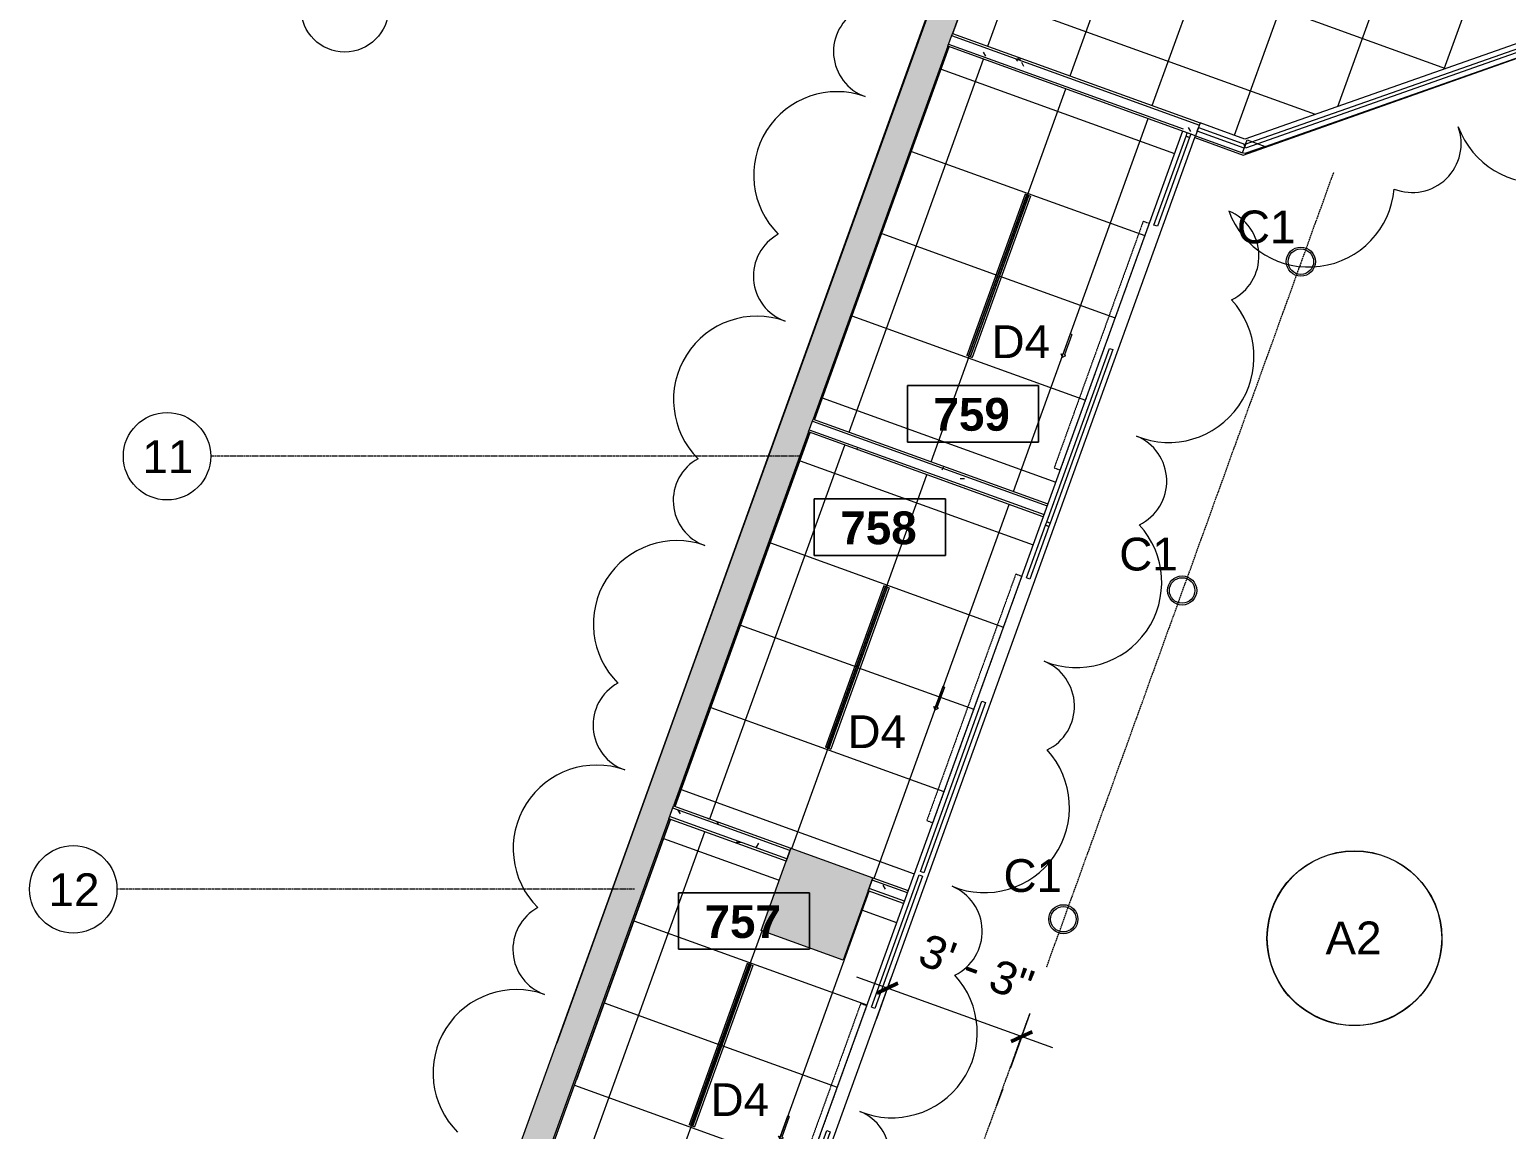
# Model space of a CAD drawing. Header units: inches. Extents: x -2332 to 1043, y -456 to 2193.
# Drawn here: x -2244.6 to -1839.1, y 305.1 to 607.2 of the extents above; entities that cross this region are included whole.
import ezdxf

# ---------------------------------------------------------------- set-up
doc = ezdxf.new("R2010")
doc.units = ezdxf.units.IN
doc.header["$MEASUREMENT"] = 0
for name, pattern in [('Center 1_4_', [0.53125, 0.25, -0.09375, 0.09375, -0.09375]), ('Dash 1_16_', [0.125, 0.0625, -0.0625]), ('Grid Line 1_2_', [0.875, 0.5, -0.125, 0.125, -0.125]), ('IMPORT-PHANTOM4 _2_', [0])]:
    doc.linetypes.add(name, pattern=pattern)
for name, color, linetype, lineweight in [('5033_00_7th-9th Floors_Updated_dwg', 8, 'Continuous', 9), ('A-ANNO-DIMS', 211, 'Continuous', 9), ('A-ANNO-DIMS-96', 211, 'Continuous', 9), ('A-Area', 7, 'IMPORT-PHANTOM4 _2_', 9), ('A-AREA-IDEN', 2, 'Continuous', 9), ('A-CLNG', 13, 'Continuous', 13), ('A-CLNG-PATT', 13, 'Continuous', 13), ('A-COLS', 52, 'Continuous', 13), ('A-DETL-CNTR', 5, 'Center 1_4_', 9), ('A-DETL-GENF', 92, 'Continuous', 9), ('A-DETL-THIN', 151, 'Continuous', 9), ('A-DOOR', 31, 'Continuous', 13), ('A-GLAZ-CURT', 52, 'Continuous', 13), ('A-GLAZ-CWMG', 51, 'Continuous', 13), ('A-Shell', 7, 'Continuous', 9), ('A-WALL', 113, 'Continuous', 13), ('A-WALL-PATT', 111, 'Continuous', 13), ('E-LITE-EQPM', 33, 'Continuous', 9), ('E-LITE-EQPM-IDEN', 33, 'Continuous', 9), ('G-ANNO-REVC', 71, 'Continuous', 9), ('I-WALL', 2, 'Continuous', 13), ('S-GRID', 1, 'Continuous', 9), ('S-GRID-IDEN', 1, 'Continuous', 9)]:
    doc.layers.add(name, color=color, linetype=linetype, lineweight=lineweight)
doc.styles.add('Arial', font='arial.ttf', dxfattribs={"height": 9})
doc.styles.add('Swis721 Lt BT_2', font='swissl.ttf', dxfattribs={"height": 9})
doc.styles.add('Swis721 Lt BT_B', font='', dxfattribs={"height": 9})
doc.styles.get('Swis721 Lt BT_B').set_extended_font_data('Swis721 Lt BT', bold=True)
doc.dimstyles.new('OTJ_-_3_32__Linear__1_2__Tolerance_1', dxfattribs={"dimscale": 12, "dimtxt": 9.497835, "dimasz": 0.375, "dimexe": 0.75, "dimexo": 0.5, "dimgap": 0.5, "dimtad": 1, "dimdec": 1, "dimrnd": 0.5, "dimzin": 3, "dimdsep": 46, "dimlunit": 4, "dimtxsty": 'Swis721 Lt BT_2', "dimblk1": 'OBLIQUE', "dimblk2": 'OBLIQUE', "dimsah": 1, "dimcen": 0.09, "dimdle": 0.75, "dimazin": 0, "dimtfac": 1, "dimtdec": 4, "dimtix": 1, "dimtmove": 0, "dimatfit": 3, "dimfxl": 1, "dimtvp": 1, "dimtfill": 1, "dimfrac": 2, "dimtolj": 1, "dimtzin": 0, "dimarcsym": 2})
pattern_1 = [(0, (0, 0), (30.72, 7.68), [1.267, -21.773, 1.267, -21.773, -122.88]), (0, (0, 0), (30.72, 7.68), [-46.08, 1.267, -44.813, 1.267, -21.773, -53.76]), (0, (0, 0), (30.72, 7.68), [-115.2, 1.267, -14.093, 1.267, -37.133]), (120, (11.52, 3.84), (-22.011075, 22.7643), [1.267, -21.773, 1.267, -21.773, -122.88]), (120, (11.52, 3.84), (-22.011075, 22.7643), [-46.08, 1.267, -44.813, 1.267, -21.773, -53.76]), (120, (11.52, 3.84), (-22.011075, 22.7643), [-115.2, 1.267, -14.093, 1.267, -37.133]), (240, (15.36, 19.2), (-8.708925, -30.4443), [1.267, -21.773, 1.267, -21.773, -122.88]), (240, (15.36, 19.2), (-8.708925, -30.4443), [-46.08, 1.267, -44.813, 1.267, -21.773, -53.76]), (240, (15.36, 19.2), (-8.708925, -30.4443), [-115.2, 1.267, -14.093, 1.267, -37.133])]

# ---------------------------------------------------------------- blocks, each defined once
blk = doc.blocks.new('5033_00_7th-9th Floors_Updated_dwg-8585573-7TH FLOOR REFLECTED CEILING PLAN')
at = {"layer": 'A-Shell'}
h = blk.add_hatch(color=256, dxfattribs=at)
h.paths.add_polyline_path([(-2160.58, -154.84), (-1982.09, -91.59), (-1982.09, -91.52), (-2160.7, -154.8)], flags=0)
h.paths.add_polyline_path([(-2185.08, -146.11), (-2203.04, -139.22), (-2203.2, -139.65), (-2185.72, -145.88)], flags=0)
h.paths.add_polyline_path([(-2105.55, 107.92), (-2077.03, 187), (-2068.64, 210.29), (-2069.06, 210.44), (-2106.02, 108.09)], flags=0)
h.paths.add_polyline_path([(-2067.37, 213.82), (-2030.37, 316.54), (-2030.71, 316.66), (-2067.79, 213.97)], flags=0)
h.paths.add_polyline_path([(-2029.1, 320.06), (-1992.21, 422.47), (-1992.47, 422.56), (-2029.43, 320.18)], flags=0)
h.paths.add_polyline_path([(-1991.06, 426.04), (-1935.69, 579.4), (-1935.82, 579.44), (-1991.2, 426.09)], flags=0)
h.paths.add_polyline_path([(-1934.42, 582.92), (-1892.13, 700.46), (-1934.55, 582.97)], flags=0)
at = {"layer": 'A-Area', "linetype": 'Continuous', "flags": 128}
blk.add_lwpolyline([(-2099.84, 148.77), (-1872.96, 778.61)], close=True, dxfattribs=at)
at = {"layer": 'A-Shell'}
for p, q in [((-2029.1, 320.06), (-1992.21, 422.47)), ((-1992.21, 422.47), (-2029.1, 320.06)), ((-2067.37, 213.82), (-2030.37, 316.54)), ((-2030.37, 316.54), (-2067.37, 213.82)), ((-2094.41, 138.77), (-2068.64, 210.29)), ((-2068.64, 210.29), (-2094.41, 138.77))]:
    blk.add_line(p, q, dxfattribs=at)
blk = doc.blocks.new('Columns 1 - Columns 1-7118049-7TH FLOOR REFLECTED CEILING PLAN')
at = {"layer": 'A-COLS', "lineweight": 9}
h = blk.add_hatch(color=7, dxfattribs=at)
h.paths.add_polyline_path([(862, -405.11), (861.98, -372.97), (801.98, -351.58), (801.98, -383.71), (861.95, -405.09)], flags=0)
h.paths.add_polyline_path([(992.59, -377), (1004.95, -376.98), (1004.95, -365), (986.95, -365), (986.95, -377), (991.45, -377)], flags=0)
h.paths.add_polyline_path([(514, -281.76), (514, -249.63), (453.98, -228.24), (453.98, -260.37), (513.95, -281.74)], flags=0)
h.paths.add_polyline_path([(166, -158.41), (166, -126.28), (105.98, -104.89), (105.98, -137.02), (165.95, -158.39)], flags=0)
h.paths.add_polyline_path([(-182, -35.06), (-182, -2.93), (-242.02, 18.46), (-242.02, -13.67), (-182.05, -35.04)], flags=0)
h.paths.add_polyline_path([(-1982.09, 88.27), (-1922.03, 109.69), (-1922.03, 140.32), (-1982.09, 118.92), (-1982.06, 97), (-1976.88, 98.83), (-1974.21, 91.29), (-1982.09, 88.5), (-1982.09, 88.41)], flags=0)
h.paths.add_polyline_path([(-530, 88.28), (-530, 120.42), (-590.02, 141.81), (-590.02, 109.68), (-530.05, 88.3)], flags=0)
h.paths.add_polyline_path([(829.27, 109), (843.95, 109.02), (843.91, 133), (819.95, 133), (819.95, 109), (828.45, 109)], flags=0)
h.paths.add_polyline_path([(991.45, 115), (1004.95, 115.02), (1004.95, 127), (986.95, 127), (986.95, 115), (990.95, 115)], flags=0)
h.paths.add_polyline_path([(-1634.06, 211.7), (-1574.03, 233.05), (-1574.03, 264.36), (-1634.06, 242.96), (-1634.06, 211.72)], flags=0)
h.paths.add_polyline_path([(-878.47, 211.8), (-878.47, 243.93), (-938.5, 265.32), (-938.5, 233.19), (-878.52, 211.82)], flags=0)
h.paths.add_polyline_path([(483.3, 232), (495.95, 232), (495.95, 256), (472.03, 256), (472.03, 232), (482.96, 232)], flags=0)
h.paths.add_polyline_path([(-1286.05, 334.98), (-1268.05, 341.39), (-1268.05, 345.6), (-1256.05, 349.87), (-1244.05, 345.6), (-1244.05, 341.38), (-1226.05, 335.02), (-1226.06, 367), (-1256.05, 377.69), (-1286.05, 367), (-1286.05, 335.02)], flags=0)
h.paths.add_polyline_path([(-2021.16, 351.64), (-2013.01, 374.21), (-2035.58, 382.36), (-2043.73, 359.79), (-2023.91, 352.63)], flags=0)
h.paths.add_polyline_path([(-208.32, 478), (-200.03, 478), (-200.03, 502), (-219.79, 502), (-224.03, 490.27), (-224.03, 478), (-210.67, 478)], flags=0)
h.paths.add_polyline_path([(-224.03, 501.32), (-223.78, 502), (-224.03, 502)], flags=0)
h.paths.add_polyline_path([(-559.03, 601), (-548.03, 601), (-548.03, 625), (-569.15, 625), (-572.03, 617.05), (-572.03, 601)], flags=0)
h.paths.add_polyline_path([(472.2, 601), (496.2, 601), (496.2, 625), (472.2, 625)], flags=0)
h.paths.add_polyline_path([(831.97, 601.06), (843.95, 601.08), (843.91, 625.06), (819.95, 625.06), (819.95, 601.06), (831.95, 601.06)], flags=0)
h.paths.add_polyline_path([(993.74, 607.06), (1004.95, 607.08), (1004.95, 619.06), (986.95, 619.06), (986.95, 607.06), (991.45, 607.06)], flags=0)
h.paths.add_polyline_path([(-1887.92, 720.64), (-1879.77, 743.21), (-1902.34, 751.36), (-1910.49, 728.79), (-1893.62, 722.69)], flags=0)
h.paths.add_polyline_path([(-903.4, 724), (-896.03, 724), (-896.03, 748), (-920.67, 748), (-920.67, 724), (-910.74, 724)], flags=0)
h.paths.add_polyline_path([(-1610.23, 724), (-1592.03, 724), (-1592.03, 748), (-1616.03, 748), (-1616.03, 724), (-1612.44, 724)], flags=0)
h.paths.add_polyline_path([(-1843.5, 843.64), (-1835.35, 866.21), (-1857.93, 874.36), (-1866.08, 851.79), (-1845.52, 844.36)], flags=0)
h.paths.add_polyline_path([(490.72, 847), (496.2, 847), (496.2, 871), (472.2, 871), (472.2, 847), (477.69, 847)], flags=0)
h.paths.add_polyline_path([(-1612.44, 847), (-1574.05, 847.02), (-1574.06, 871), (-1616.19, 871), (-1616.19, 847)], flags=0)
h.paths.add_polyline_path([(-1243.86, 847.03), (-1243.86, 871), (-1268.03, 871), (-1268.03, 847.03)], flags=0)
h.paths.add_polyline_path([(841.98, 1093), (843.95, 1093.02), (843.91, 1117), (819.95, 1117), (819.95, 1093), (835.45, 1093)], flags=0)
h.paths.add_polyline_path([(495.42, 1093), (495.95, 1093), (495.95, 1117), (471.83, 1117), (471.83, 1093), (495.41, 1093)], flags=0)
h.paths.add_polyline_path([(-1616.3, 1093.21), (-1592.35, 1093.21), (-1592.35, 1117.25), (-1616.3, 1117.25), (-1616.3, 1095.67)], flags=0)
h.paths.add_polyline_path([(-1268.29, 1093.21), (-1244.3, 1093.21), (-1244.3, 1117.25), (-1268.29, 1117.25)], flags=0)
h.paths.add_polyline_path([(991.33, 1099), (1004.95, 1099.02), (1004.95, 1111), (986.95, 1111), (986.95, 1099), (991.2, 1099)], flags=0)
h.paths.add_polyline_path([(-1268.22, 1339.25), (-1244.3, 1339.25), (-1244.3, 1363.25), (-1268.3, 1363.25), (-1268.3, 1339.25)], flags=0)
h.paths.add_polyline_path([(-1616.3, 1339.25), (-1592.3, 1339.25), (-1592.3, 1363.25), (-1616.3, 1363.25), (-1616.3, 1341.67)], flags=0)
h.paths.add_polyline_path([(484, 1462.86), (495.95, 1462.86), (495.95, 1486.86), (471.95, 1486.86), (471.95, 1462.86), (483.85, 1462.86)], flags=0)
h.paths.add_polyline_path([(801.95, 1567), (861.95, 1588.4), (861.95, 1619.14), (850.07, 1619.14), (850, 1619.04), (849.95, 1619.16), (849.95, 1622.86), (801.95, 1605.75), (801.95, 1567.02)], flags=0)
h.paths.add_polyline_path([(-1607.55, 1585.02), (-1592.05, 1585.02), (-1592.05, 1609.02), (-1616.05, 1609.02), (-1616.05, 1585.02)], flags=0)
h.paths.add_polyline_path([(-1256.44, 1585.27), (-1244.3, 1585.27), (-1244.3, 1609.27), (-1268.3, 1609.27), (-1268.3, 1585.27), (-1256.86, 1585.27)], flags=0)
h.paths.add_polyline_path([(-1654.55, 1731.02), (-1654.55, 1776.02), (-1678.05, 1776.02), (-1678.05, 1772.52), (-1658.05, 1772.52), (-1658.05, 1734.52), (-1678.05, 1734.52), (-1678.05, 1731.02), (-1658.05, 1731.02)], flags=0)
h.paths.add_polyline_path([(122.95, 1827.02), (148.95, 1827.02), (148.95, 1853.02), (122.95, 1853.02), (122.95, 1829.42)], flags=0)
h.paths.add_polyline_path([(496.95, 1827.02), (496.95, 1853.02), (470.95, 1853.02), (470.95, 1827.02)], flags=0)
h.paths.add_polyline_path([(-921.05, 1827.02), (-895.05, 1827.02), (-895.05, 1853.02), (-921.05, 1853.02), (-921.05, 1829.42)], flags=0)
h.paths.add_polyline_path([(-572.04, 1827.02), (-547.04, 1827.02), (-547.04, 1853.02), (-573.04, 1853.02), (-573.04, 1827.02)], flags=0)
h.paths.add_polyline_path([(-199.03, 1827.04), (-199.03, 1853.03), (-225.05, 1853.03), (-225.05, 1827.04), (-200.04, 1827.04)], flags=0)
h.paths.add_polyline_path([(-1592.3, 1828.27), (-1592.3, 1852.27), (-1600.05, 1852.27), (-1600.05, 2104.82), (-1574.05, 2104.82), (-1574.05, 2138.82), (-1608.05, 2138.82), (-1608.05, 1852.27), (-1616.3, 1852.27), (-1616.3, 1828.27)], flags=0)
h.paths.add_polyline_path([(-1244.3, 1828.27), (-1244.3, 1852.27), (-1268.3, 1852.27), (-1268.3, 1828.27)], flags=0)
h.paths.add_polyline_path([(-1678.05, 1836.02), (-1620.8, 1836.02), (-1620.8, 1844.02), (-1678.05, 1844.02)], flags=0)
h.paths.add_polyline_path([(831.95, 2100.07), (861.95, 2100.07), (861.95, 2138.82), (801.95, 2138.82), (801.95, 2110.02), (831.95, 2110.02), (831.95, 2104.31)], flags=0)
h.paths.add_polyline_path([(-878.05, 2104.79), (-878.05, 2138.82), (-938.13, 2138.82), (-938.13, 2104.79)], flags=0)
h.paths.add_polyline_path([(-1286.03, 2104.81), (-1225.94, 2104.81), (-1225.94, 2138.82), (-1286.03, 2138.82)], flags=0)
h.paths.add_polyline_path([(454.05, 2104.82), (513.95, 2104.82), (513.95, 2138.82), (454.05, 2138.82)], flags=0)
h.paths.add_polyline_path([(-181.82, 2104.82), (-181.82, 2138.82), (-242.05, 2138.82), (-242.05, 2104.82)], flags=0)
h.paths.add_polyline_path([(-590.05, 2104.82), (-530.05, 2104.82), (-530.05, 2138.82), (-590.05, 2138.82)], flags=0)
h.paths.add_polyline_path([(165.96, 2104.82), (165.96, 2138.82), (105.95, 2138.82), (105.95, 2104.82)], flags=0)
at = {"layer": 'A-COLS', "color": 8, "lineweight": 20}
for p, q in [((-2043.73, 359.79), (-2035.58, 382.36)), ((-2035.58, 382.36), (-2013.01, 374.21)), ((-2013.01, 374.21), (-2021.16, 351.64)), ((-2021.16, 351.64), (-2043.73, 359.79))]:
    blk.add_line(p, q, dxfattribs=at)
blk = doc.blocks.new('Rectangular Mullion - 1_ x 1_ SQUARE-8777610-7TH FLOOR REFLECTED CEILING PLAN')
at = {"layer": 'A-GLAZ-CWMG', "lineweight": 20}
for p, q in [((0, 0.5), (-1, 0.5)), ((-1, 0.5), (-1, -0.5)), ((0, -0.5), (0, 0.5)), ((-1, -0.5), (0, -0.5))]:
    blk.add_line(p, q, dxfattribs=at)
blk = doc.blocks.new('ROUND LIGHT - Type B_ATL3 Pendant - 48_-7968586-7TH FLOOR REFLECTED CEILING PLAN')
at = {"layer": 'E-LITE-EQPM'}
for centre, radius, start, end in [((-0.02, -0.01), 24, 360, 180), ((0, -0.01), 24, 360, 180), ((0, -0.01), 23.95, 0, 180), ((-0.02, -0.01), 24, 180, 360), ((0, -0.01), 24, 180, 360), ((0, -0.01), 23.95, 180, 360)]:
    blk.add_arc(centre, radius, start, end, dxfattribs=at)
blk = doc.blocks.new('Barn Door - Glass Door - D13 - DEMOUNTABLE SLIDER-40_ x 96_-8564952-7TH FLOOR REFLECTED CEILING PLAN')
at = {"layer": 'A-DETL-GENF'}
for p, q in [((17.91, -11.5), (17.91, -12)), ((17.91, -11.5), (23.91, -11.5)), ((17.91, -12), (23.91, -12)), ((24.62, -11.75), (23.91, -11.04)), ((23.91, -11.04), (23.91, -11.5)), ((24.62, -11.75), (23.91, -12.46)), ((23.91, -12.46), (23.91, -12))]:
    blk.add_line(p, q, dxfattribs=at)
at = {"layer": 'A-DOOR', "linetype": 'Dash 1_16_', "lineweight": 9}
for p, q in [((-18, -1.87), (54, -1.87)), ((-18, -3.62), (-18, -1.87)), ((-18, -3.62), (54, -3.62)), ((54, -3.62), (54, -1.87))]:
    blk.add_line(p, q, dxfattribs=at)
blk = doc.blocks.new('TBARLED SMARTLIGHT 9-16_DIFFUSING 2_ and 4_ - Type D_4_ 9_16 - Diffusing Lens-V32-7TH FLOOR REFLECTED CEILING PLAN')
at = {"layer": 'E-LITE-EQPM'}
for p, q in [((-0.8, 23.56), (-0.8, -23.56)), ((-0.3, 23.56), (-0.8, 23.56)), ((-0.3, 23.56), (0.3, 23.56)), ((-0.3, 23.52), (-0.3, 23.56)), ((-0.3, 23.52), (-0.21, 23.52)), ((-0.3, -23.52), (-0.3, 23.52)), ((0.3, 23.52), (-0.3, 23.52)), ((-0.21, -23.52), (-0.21, 23.52)), ((-0.2, 23.5), (0.2, 23.5)), ((-0.2, -23.5), (-0.2, 23.5)), ((0.2, -23.5), (0.2, 23.5)), ((0.21, 23.52), (0.3, 23.52)), ((0.21, -23.52), (0.21, 23.52)), ((0.3, 23.56), (0.3, 23.52)), ((0.3, 23.56), (0.8, 23.56)), ((0.3, -23.52), (0.3, 23.52)), ((0.8, 23.56), (0.8, -23.56)), ((-0.3, -23.56), (-0.8, -23.56)), ((-0.21, -23.52), (-0.3, -23.52)), ((-0.3, -23.52), (0.3, -23.52)), ((-0.3, -23.56), (-0.3, -23.52)), ((0.3, -23.56), (-0.3, -23.56)), ((0.2, -23.5), (-0.2, -23.5)), ((0.3, -23.52), (0.21, -23.52)), ((0.3, -23.52), (0.3, -23.56)), ((0.3, -23.56), (0.8, -23.56))]:
    blk.add_line(p, q, dxfattribs=at)
blk = doc.blocks.new('System Panel - Glazed-9754867-7TH FLOOR REFLECTED CEILING PLAN')
at = {"layer": 'A-GLAZ-CURT'}
for p, q in [((-56.31, -0.5), (-56.31, 0.5)), ((-56.31, 0.5), (-5.64, 0.5)), ((-5.64, 0.5), (-5.64, -0.5)), ((30.36, -0.5), (30.36, 0.5)), ((30.36, 0.5), (56.31, 0.5)), ((56.31, 0.5), (56.31, -0.5)), ((-5.64, -0.5), (-56.31, -0.5)), ((56.31, -0.5), (30.36, -0.5))]:
    blk.add_line(p, q, dxfattribs=at)
blk = doc.blocks.new('System Panel - Glazed-8777618-7TH FLOOR REFLECTED CEILING PLAN')
at = {"layer": 'A-GLAZ-CURT'}
for p, q in [((-53.66, -0.5), (-53.66, 0.5)), ((-53.66, 0.5), (-20.97, 0.5)), ((-20.97, 0.5), (-20.97, -0.5)), ((15.03, -0.5), (15.03, 0.5)), ((15.03, 0.5), (53.66, 0.5)), ((53.66, 0.5), (53.66, -0.5)), ((-20.97, -0.5), (-53.66, -0.5)), ((53.66, -0.5), (15.03, -0.5))]:
    blk.add_line(p, q, dxfattribs=at)
blk = doc.blocks.new('Rectangular Mullion - 1_ x 1_ SQUARE-8777605-7TH FLOOR REFLECTED CEILING PLAN')
at = {"layer": 'A-GLAZ-CWMG', "lineweight": 20}
for p, q in [((0.5, 0.5), (-0.5, 0.5)), ((-0.5, 0.5), (-0.5, -0.5)), ((0.5, -0.5), (0.5, 0.5)), ((-0.5, -0.5), (0.5, -0.5))]:
    blk.add_line(p, q, dxfattribs=at)
blk = doc.blocks.new('System Panel - Glazed-9754840-7TH FLOOR REFLECTED CEILING PLAN')
at = {"layer": 'A-GLAZ-CURT'}
for p, q in [((-50.54, -0.5), (-50.54, 0.5)), ((-50.54, 0.5), (-0.78, 0.5)), ((-0.78, 0.5), (-0.78, -0.5)), ((35.22, -0.5), (35.22, 0.5)), ((35.22, 0.5), (50.54, 0.5)), ((50.54, 0.5), (50.54, -0.5)), ((-0.78, -0.5), (-50.54, -0.5)), ((50.54, -0.5), (35.22, -0.5))]:
    blk.add_line(p, q, dxfattribs=at)
blk = doc.blocks.new('DOWN LIGHT - Type C_L-PENDANT_FOCAL POINT 3_5 CYLINDER-9613399-7TH FLOOR REFLECTED CEILING PLAN')
at = {"layer": 'E-LITE-EQPM'}
for radius in [4, 3.5]:
    blk.add_circle((-0.125, 0), radius, dxfattribs=at)
blk = doc.blocks.new('System Panel - Glazed-9755862-7TH FLOOR REFLECTED CEILING PLAN')
at = {"layer": 'A-GLAZ-CURT'}
for p, q in [((-6.875, -0.5), (-6.875, 0.5)), ((-6.875, 0.5), (6.875, 0.5)), ((6.875, 0.5), (6.875, -0.5)), ((6.875, -0.5), (-6.875, -0.5))]:
    blk.add_line(p, q, dxfattribs=at)
blk = doc.blocks.new('System Panel - Glazed-9755922-7TH FLOOR REFLECTED CEILING PLAN')
at = {"layer": 'A-GLAZ-CURT'}
for p, q in [((-63.46, -0.5), (-63.46, 0.5)), ((-63.46, 0.5), (63.46, 0.5)), ((63.46, 0.5), (63.46, -0.5)), ((63.46, -0.5), (-63.46, -0.5))]:
    blk.add_line(p, q, dxfattribs=at)
blk = doc.blocks.new('Room Tag - Number Only-4120135-7TH FLOOR REFLECTED CEILING PLAN')
at = {"layer": 'A-AREA-IDEN'}
for p, q in [((-0.1881, -0.1636), (-0.1881, -0.0018)), ((-0.1881, -0.0018), (0.1869, -0.0018)), ((0.1869, -0.0018), (-0.1881, -0.0018)), ((-0.1881, -0.0018), (-0.1881, -0.1636)), ((0.1869, -0.0018), (0.1869, -0.1636)), ((0.1869, -0.1636), (0.1869, -0.0018)), ((0.1869, -0.1636), (-0.1881, -0.1636)), ((-0.1881, -0.1636), (0.1869, -0.1636))]:
    blk.add_line(p, q, dxfattribs=at)
blk = doc.blocks.new('DIMBLOCK3-7TH FLOOR REFLECTED CEILING PLAN')
at = {"layer": 'A-ANNO-DIMS-96'}
for p, q in [((-1963.67, 327.55), (-2017.48, 346.98)), ((-2008.06, 346.58), (-2012.07, 335.46)), ((-2009.02, 343.93), (-2008.06, 346.58)), ((-1975.24, 322.03), (-1969.08, 339.07)), ((-1972.14, 330.61), (-1975.24, 322.03))]:
    blk.add_line(p, q, dxfattribs=at)
at = {"layer": 'A-ANNO-DIMS-96', "lineweight": 50}
for p, q in [((-2009.02, 343.93), (-2006.14, 345.28)), ((-2009.02, 343.93), (-2011.9, 342.57)), ((-1972.14, 330.61), (-1975.02, 329.26)), ((-1972.14, 330.61), (-1969.26, 331.96))]:
    blk.add_line(p, q, dxfattribs=at)
at = {"layer": 'A-ANNO-DIMS-96', "color": 0, "insert": (-1998.14, 359.15), "char_height": 9, "width": 34.9159, "attachment_point": 1, "rotation": 340.146, "line_spacing_factor": 1.005062, "style": 'Swis721 Lt BT_2', "bg_fill": 3, "box_fill_scale": 1.25, "bg_fill_color": 256, "bg_fill_true_color": 13158600, "bg_fill_transparency": 0}
blk.add_mtext('3\' - 3"', dxfattribs=at)
blk = doc.blocks.new('_Oblique')
at = {"color": 0, "linetype": 'ByBlock', "lineweight": -2}
blk.add_line((-0.5, -0.5), (0.5, 0.5), dxfattribs=at)
blk = doc.blocks.new('Grid - Grid Head - Circle-50561-7TH FLOOR REFLECTED CEILING PLAN')
at = {"layer": 'S-GRID-IDEN'}
blk.add_circle((0, 0), 0.125, dxfattribs=at)
blk = doc.blocks.new('Family - ___-9771844-7TH FLOOR REFLECTED CEILING PLAN')
at = {"layer": 'G-ANNO-REVC'}
for centre, radius, start, end in [((-2010.75, 601.1), 13.09, 118.5396, 250.3499), ((-2022.85, 567.2), 22.91, 70.3499, 225.1411), ((-1830.29, 588.57), 23.48, 200.1648, 354.9561), ((-1864.93, 575.85), 13.42, 248.3545, 20.1648), ((-1893.28, 565.44), 23.48, 200.1648, 354.9561), ((-1920.39, 544.98), 13.36, 295.9115, 67.7218), ((-2032.76, 539.46), 13.09, 118.5396, 250.3499), ((-1931.78, 517.17), 23.38, 247.7218, 42.513), ((-2044.86, 505.56), 22.91, 70.3499, 225.1411), ((-1945.71, 483.17), 13.36, 295.9115, 67.7218), ((-2054.77, 477.82), 13.09, 118.5396, 250.3499), ((-1957.11, 455.35), 23.38, 247.7218, 42.513), ((-2066.87, 443.92), 22.91, 70.3499, 225.1411), ((-1971.04, 421.35), 13.36, 295.9115, 67.7218), ((-2076.78, 416.18), 13.09, 118.5396, 250.3499), ((-1982.43, 393.54), 23.38, 247.7218, 42.513), ((-2088.88, 382.28), 22.91, 70.3499, 225.1411), ((-1996.36, 359.54), 13.36, 295.9115, 67.7218), ((-2098.79, 354.54), 13.09, 118.5396, 250.3499), ((-2007.76, 331.72), 23.38, 247.7218, 42.513), ((-2110.89, 320.63), 22.91, 70.3499, 225.1411), ((-2021.68, 297.72), 13.36, 295.9115, 67.7218)]:
    blk.add_arc(centre, radius, start, end, dxfattribs=at)

msp = doc.modelspace()

# ---------------------------------------------------------------- hatches: boundary and pattern name
at = {"layer": 'A-CLNG-PATT'}
h = msp.add_hatch(dxfattribs=at)
h.set_pattern_fill('FP_20', color=256, style=0, pattern_type=2)
h.set_pattern_definition([(250.146, (-1921.906, 696.893), (-22.5735, 8.151), []), (160.146, (-1921.906, 696.893), (8.151, 22.5735), [])])
h.paths.add_polyline_path([(-1910.87991, 577.10409), (-1792.01458, 618.90161), (-1763.69905, 697.28219), (-1881.04387, 739.67383), (-1887.91833, 720.63564), (-1910.49179, 728.78665), (-1903.62938, 747.833), (-1935.68421, 759.41303), (-1991.05959, 606.05601), (-1911.05412, 577.16699)], flags=0)
h.paths.add_polyline_path([(-1901.72417, 612.74101), (-1946.0481, 628.74585), (-1945.83287, 629.296), (-1901.52361, 613.29646), (-1901.69971, 612.80878)], flags=0)
h.paths.add_polyline_path([(-1900.78608, 613.18136), (-1901.34153, 613.38193), (-1885.3367, 657.70586), (-1884.78125, 657.50529), (-1900.77016, 613.22545)], flags=0)
h.paths.add_polyline_path([(-1839.33715, 642.02627), (-1839.8926, 642.22684), (-1823.8622, 686.54154), (-1823.33231, 686.3502), (-1839.32123, 642.07036)], flags=0)
h.paths.add_polyline_path([(-1929.63099, 674.6303), (-1930.18644, 674.83086), (-1914.1816, 719.15479), (-1913.62616, 718.95423), (-1929.61507, 674.67439)], flags=0)
h.paths.add_polyline_path([(-1823.97323, 686.73284), (-1868.29716, 702.73768), (-1868.08192, 703.28783), (-1823.77267, 687.28829), (-1823.94876, 686.80061)], flags=0)
h = msp.add_hatch(dxfattribs=at)
h.set_pattern_fill('FP_28', color=256, style=0, pattern_type=2)
h.set_pattern_definition([(250.146, (-1986.735, 516.992), (-22.5735, 8.151), []), (160.146, (-1986.735, 516.992), (8.151, 22.5735), [])])
h.paths.add_polyline_path([(-1964.97893, 476.92956), (-1928.01289, 579.30362), (-1992.10082, 602.445), (-2029.06686, 500.07095), (-1965.19119, 477.00621)], flags=0)
h.paths.add_polyline_path([(-1986.20675, 517.26594), (-1986.7622, 517.46651), (-1970.75736, 561.79044), (-1970.20191, 561.58987), (-1986.19083, 517.31003)], flags=0)
h = msp.add_hatch(dxfattribs=at)
h.set_pattern_fill('FP_29', color=256, style=0, pattern_type=2)
h.set_pattern_definition([(250.146, (-2025.456, 409.44), (-22.5735, 8.151), []), (160.146, (-2025.456, 409.44), (8.151, 22.5735), [])])
h.paths.add_polyline_path([(-2003.33179, 370.71485), (-1966.25252, 473.40246), (-2030.23498, 496.50575), (-2067.31424, 393.81815), (-2003.54405, 370.7915)], flags=0)
h.paths.add_polyline_path([(-2025.02942, 409.75014), (-2025.58487, 409.95071), (-2009.58003, 454.27464), (-2009.02458, 454.07407), (-2025.0135, 409.79423)], flags=0)
h = msp.add_hatch(dxfattribs=at)
h.set_pattern_fill('FP_32', color=256, style=0, pattern_type=2)
h.set_pattern_definition([(250.146, (-2062.96, 305.728), (-22.5735, 8.151), []), (160.146, (-2062.96, 305.728), (8.151, 22.5735), [])])
h.paths.add_polyline_path([(-2041.56459, 264.83262), (-2004.60538, 367.18775), (-2014.28239, 370.682), (-2021.1598, 351.63564), (-2043.73326, 359.78665), (-2036.85585, 378.833), (-2068.58783, 390.29104), (-2105.52315, 287.92729), (-2041.77686, 264.90926)], flags=0)
h.paths.add_polyline_path([(-2062.48448, 306.0218), (-2063.03993, 306.22236), (-2047.03509, 350.54629), (-2046.47964, 350.34573), (-2062.46856, 306.06588)], flags=0)
at = {"layer": 'A-WALL-PATT', "lineweight": 9}
msp.add_hatch(color=7, dxfattribs=at).paths.add_polyline_path([(-2193.54384, 45.72633), (-1865.8487, 953.24788), (-1873.37319, 955.96488), (-2201.01398, 48.59384), (-2200.33169, 48.33194)], flags=0)
h = msp.add_hatch(dxfattribs=at)
h.set_pattern_fill('FP_1', color=256, style=0, pattern_type=2)
h.set_pattern_definition(pattern_1)
h.paths.add_polyline_path([(-1924.2455, 578.60776), (-1923.39644, 580.95916), (-1991.4098, 605.51797), (-1992.25886, 603.16656), (-1924.27352, 578.61787)], flags=0)
h = msp.add_hatch(dxfattribs=at)
h.set_pattern_fill('FP_1', color=256, style=0, pattern_type=2)
h.set_pattern_definition(pattern_1)
h.paths.add_polyline_path([(-1923.39644, 580.95916), (-1923.18417, 581.54701), (-1991.19754, 606.10582), (-1991.4098, 605.51797), (-1924.48578, 581.35251)], flags=0)
h = msp.add_hatch(dxfattribs=at)
h.set_pattern_fill('FP_1', color=256, style=0, pattern_type=2)
h.set_pattern_definition(pattern_1)
h.paths.add_polyline_path([(-2039.09882, 260.61977), (-2038.03749, 263.55902), (-2041.56459, 264.83262), (-2042.62592, 261.89336), (-2039.31108, 260.69642)], flags=0)
h.paths.add_polyline_path([(-1924.45777, 578.0199), (-1924.27352, 578.61787), (-1927.80062, 579.89147), (-1928.01289, 579.30362), (-1924.48578, 578.03002)], flags=0)
h = msp.add_hatch(dxfattribs=at)
h.set_pattern_fill('FP_1', color=256, style=0, pattern_type=2)
h.set_pattern_definition(pattern_1)
h.paths.add_polyline_path([(-1966.04026, 473.99031), (-1965.19119, 476.34171), (-2029.64944, 499.61681), (-2030.4985, 497.26541), (-1966.25252, 474.06696)], flags=0)
h = msp.add_hatch(dxfattribs=at)
h.set_pattern_fill('FP_1', color=256, style=0, pattern_type=2)
h.set_pattern_definition(pattern_1)
h.paths.add_polyline_path([(-1965.19119, 476.34171), (-1964.97893, 476.92956), (-2029.43717, 500.20466), (-2029.64944, 499.61681), (-1966.04026, 476.6483)], flags=0)
h = msp.add_hatch(dxfattribs=at)
h.set_pattern_fill('FP_1', color=256, style=0, pattern_type=2)
h.set_pattern_definition(pattern_1)
h.paths.add_polyline_path([(-1966.25252, 473.40246), (-1966.04026, 473.99031), (-2030.4985, 497.26541), (-2030.71077, 496.67756), (-1967.88052, 473.99031)], flags=0)
h = msp.add_hatch(dxfattribs=at)
h.set_pattern_fill('FP_1', color=256, style=0, pattern_type=2)
h.set_pattern_definition(pattern_1)
h.paths.add_polyline_path([(-2036.64359, 379.42086), (-2035.79452, 381.77226), (-2068.0023, 393.4021), (-2068.85136, 391.0507), (-2043.73326, 381.98085)], flags=0)
h = msp.add_hatch(dxfattribs=at)
h.set_pattern_fill('FP_1', color=256, style=0, pattern_type=2)
h.set_pattern_definition(pattern_1)
h.paths.add_polyline_path([(-2035.79452, 381.77226), (-2035.58226, 382.36011), (-2067.79003, 393.98995), (-2068.0023, 393.4021), (-2036.64359, 382.07884)], flags=0)
h = msp.add_hatch(dxfattribs=at)
h.set_pattern_fill('FP_1', color=256, style=0, pattern_type=2)
h.set_pattern_definition(pattern_1)
h.paths.add_polyline_path([(-2036.85585, 378.833), (-2036.64359, 379.42086), (-2068.85136, 391.0507), (-2069.06362, 390.46285), (-2038.48385, 379.42086)], flags=0)
h = msp.add_hatch(dxfattribs=at)
h.set_pattern_fill('FP_1', color=256, style=0, pattern_type=2)
h.set_pattern_definition(pattern_1)
h.paths.add_polyline_path([(-2004.39312, 367.7756), (-2003.54405, 370.127), (-2013.22106, 373.62125), (-2014.07013, 371.26985), (-2004.60538, 367.85224)], flags=0)

# ---------------------------------------------------------------- linework, layer by layer
at = {"layer": 'A-CLNG'}
for p, q in [((-1991.05959, 606.05601), (-1935.68421, 759.41303)), ((-1792.01458, 618.90161), (-1910.87991, 577.10409)), ((-1911.34242, 572.67674), (-1792.56801, 614.73192)), ((-2029.06686, 500.07095), (-1992.10082, 602.445)), ((-1910.87991, 577.10409), (-1923.18417, 581.54701)), ((-2038.03749, 263.55902), (-1924.6798, 577.49271)), ((-1928.01289, 579.30362), (-1964.97893, 476.92956)), ((-1924.6798, 577.49271), (-1911.34242, 572.67674)), ((-2067.31424, 393.81815), (-2030.23498, 496.50575)), ((-1966.25252, 473.40246), (-2003.33179, 370.71485)), ((-2105.54704, 287.93591), (-2068.58783, 390.29104)), ((-2004.60538, 367.18775), (-2041.56459, 264.83262))]:
    msp.add_line(p, q, dxfattribs=at)
at = {"layer": 'A-DETL-CNTR'}
msp.add_line((-2004.69669, 240.74056), (-1886.45818, 568.03806), dxfattribs=at)
at = {"layer": 'A-DETL-THIN'}
msp.add_line((-1978.9718, 311.68561), (-1977.27367, 316.38841), dxfattribs=at)
at = {"layer": 'A-WALL', "color": 8, "lineweight": 20}
for p, q in [((-2203.73153, 41.06785), (-1873.37319, 955.96488)), ((-1935.82215, 759.46285), (-1991.19754, 606.10582)), ((-1992.47113, 602.57871), (-2029.43717, 500.20466)), ((-2030.71077, 496.67756), (-2067.79003, 393.98995)), ((-2069.06362, 390.46285), (-2106.02283, 288.10772))]:
    msp.add_line(p, q, dxfattribs=at)
at = {"layer": 'A-WALL'}
for p, q in [((-1992.47113, 602.57871), (-1991.19754, 606.10582)), ((-1991.4098, 605.51797), (-1923.39644, 580.95916)), ((-1992.25886, 603.16656), (-1927.80062, 579.89147)), ((-2030.71077, 496.67756), (-2029.43717, 500.20466)), ((-2029.64944, 499.61681), (-1965.19119, 476.34171)), ((-2030.4985, 497.26541), (-1966.04026, 473.99031)), ((-2069.06362, 390.46285), (-2067.79003, 393.98995)), ((-2035.79452, 381.77226), (-2068.0023, 393.4021)), ((-2036.64359, 379.42086), (-2068.85136, 391.0507)), ((-2003.54405, 370.127), (-2013.22106, 373.62125)), ((-2004.39312, 367.7756), (-2014.07013, 371.26985))]:
    msp.add_line(p, q, dxfattribs=at)
at = {"layer": 'I-WALL', "lineweight": 9}
for p, q in [((-1905.30261, 575.09019), (-1790.53046, 615.4484)), ((-1924.6798, 577.49271), (-1924.48578, 578.03002)), ((-1924.45777, 578.0199), (-1911.52506, 573.35006))]:
    msp.add_line(p, q, dxfattribs=at)
at = {"layer": 'I-WALL'}
for p, q in [((-1991.19754, 606.10582), (-1923.18417, 581.54701)), ((-1924.45777, 578.0199), (-1992.47113, 602.57871)), ((-1923.18417, 581.54701), (-1924.45777, 578.0199)), ((-1911.52506, 573.35006), (-1910.25146, 576.87716)), ((-1910.25146, 576.87716), (-1905.30261, 575.09019)), ((-1910.89661, 573.12313), (-1911.52506, 573.35006)), ((-1905.30261, 575.09019), (-1910.89661, 573.12313)), ((-2029.43717, 500.20466), (-1964.97893, 476.92956)), ((-1966.25252, 473.40246), (-2030.71077, 496.67756)), ((-1964.97893, 476.92956), (-1966.25252, 473.40246)), ((-2067.79003, 393.98995), (-2035.58226, 382.36011)), ((-2036.85585, 378.833), (-2069.06362, 390.46285)), ((-2035.58226, 382.36011), (-2036.85585, 378.833)), ((-2014.28239, 370.682), (-2013.0088, 374.2091)), ((-2013.0088, 374.2091), (-2003.33179, 370.71485)), ((-2004.60538, 367.18775), (-2014.28239, 370.682)), ((-2003.33179, 370.71485), (-2004.60538, 367.18775))]:
    msp.add_line(p, q, dxfattribs=at)
at = {"layer": 'S-GRID', "linetype": 'Grid Line 1_2_'}
for p, q in [((-2033.11594, 489.99788), (-2194.82826, 489.99788)), ((-2078.45927, 371.07338), (-2220.58768, 371.07338))]:
    msp.add_line(p, q, dxfattribs=at)

# ---------------------------------------------------------------- block references
at = {"layer": '5033_00_7th-9th Floors_Updated_dwg', "color": 7}
msp.add_blockref('5033_00_7th-9th Floors_Updated_dwg-8585573-7TH FLOOR REFLECTED CEILING PLAN', (0, 180.01878), dxfattribs=at)
at = {"layer": 'A-AREA-IDEN', "xscale": 95.99999999999994, "yscale": 95.99999999999994, "zscale": 95.99999999999994}
for p in [(-1985.50141, 509.60676), (-2011.07874, 478.43236), (-2048.35773, 370.31347)]:
    msp.add_blockref('Room Tag - Number Only-4120135-7TH FLOOR REFLECTED CEILING PLAN', p, dxfattribs=at)
at = {"layer": 'A-COLS', "lineweight": 9}
msp.add_blockref('Columns 1 - Columns 1-7118049-7TH FLOOR REFLECTED CEILING PLAN', (0, 0), dxfattribs=at)
at = {"layer": 'A-DOOR', "rotation": 250.1459571155231}
for p in [(-1941.5141, 536.39245), (-1976.4955, 439.51468), (-2019.08016, 321.58038)]:
    msp.add_blockref('Barn Door - Glass Door - D13 - DEMOUNTABLE SLIDER-40_ x 96_-8564952-7TH FLOOR REFLECTED CEILING PLAN', p, dxfattribs=at)
at = {"layer": 'A-GLAZ-CURT', "lineweight": 9}
for name, p, rotation in [('System Panel - Glazed-9755922-7TH FLOOR REFLECTED CEILING PLAN', (-1851.02036, 596.16542), 19.37359312417762), ('System Panel - Glazed-9755862-7TH FLOOR REFLECTED CEILING PLAN', (-1917.35462, 577.44853), 340.1459571155228), ('System Panel - Glazed-9754867-7TH FLOOR REFLECTED CEILING PLAN', (-1945.71294, 524.76415), 70.14595711552285), ('System Panel - Glazed-9754840-7TH FLOOR REFLECTED CEILING PLAN', (-1982.3422, 423.32279), 70.14595711552285), ('System Panel - Glazed-8777618-7TH FLOOR REFLECTED CEILING PLAN', (-2018.0712, 324.37462), 70.14595711552285)]:
    msp.add_blockref(name, p, dxfattribs=dict(at, rotation=rotation))
at = {"layer": 'A-GLAZ-CWMG', "lineweight": 9, "extrusion": (0, 0, -1), "rotation": 109.8540428844772}
for name, p in [('Rectangular Mullion - 1_ x 1_ SQUARE-8777610-7TH FLOOR REFLECTED CEILING PLAN', (1926.24934, 578.66682)), ('Rectangular Mullion - 1_ x 1_ SQUARE-8777605-7TH FLOOR REFLECTED CEILING PLAN', (1965.00673, 471.33177))]:
    msp.add_blockref(name, p, dxfattribs=at)
at = {"layer": 'E-LITE-EQPM', "extrusion": (0, 0, -1)}
for name, p, rotation in [('TBARLED SMARTLIGHT 9-16_DIFFUSING 2_ and 4_ - Type D_4_ 9_16 - Diffusing Lens-V32-7TH FLOOR REFLECTED CEILING PLAN', (1978.48205, 539.52819), 19.85404288447717), ('TBARLED SMARTLIGHT 9-16_DIFFUSING 2_ and 4_ - Type D_4_ 9_16 - Diffusing Lens-V32-7TH FLOOR REFLECTED CEILING PLAN', (2017.30472, 432.01239), 19.85404288447717), ('ROUND LIGHT - Type B_ATL3 Pendant - 48_-7968586-7TH FLOOR REFLECTED CEILING PLAN', (1880.80411, 357.62327), 180), ('TBARLED SMARTLIGHT 9-16_DIFFUSING 2_ and 4_ - Type D_4_ 9_16 - Diffusing Lens-V32-7TH FLOOR REFLECTED CEILING PLAN', (2054.75978, 328.28404), 19.85404288447717)]:
    msp.add_blockref(name, p, dxfattribs=dict(at, rotation=rotation))
at = {"layer": 'E-LITE-EQPM', "rotation": 340.1459571155228}
for p in [(-1895.41016, 543.39956), (-1928.01418, 453.10571), (-1960.6182, 362.81187)]:
    msp.add_blockref('DOWN LIGHT - Type C_L-PENDANT_FOCAL POINT 3_5 CYLINDER-9613399-7TH FLOOR REFLECTED CEILING PLAN', p, dxfattribs=at)
at = {"layer": 'S-GRID-IDEN', "xscale": 95.99999999999994, "yscale": 95.99999999999994, "zscale": 95.99999999999994}
for p, rotation in [((-2158.04185, 612.99788), 89.99999999999982), ((-2206.82826, 489.99788), 89.9999999999998), ((-2232.58768, 371.07338), 89.99999999999984)]:
    msp.add_blockref('Grid - Grid Head - Circle-50561-7TH FLOOR REFLECTED CEILING PLAN', p, dxfattribs=dict(at, rotation=rotation))

# ---------------------------------------------------------------- texts
at = {"layer": 'A-AREA-IDEN', "char_height": 9, "width": 25.452, "attachment_point": 1, "style": 'Swis721 Lt BT_B'}
for s, insert in [('759', (-1996.39721, 506.00458)), ('758', (-2021.97454, 474.83017)), ('757', (-2059.25353, 366.71128))]:
    msp.add_mtext(s, dxfattribs=dict(at, insert=insert))
at = {"layer": 'E-LITE-EQPM-IDEN', "char_height": 9, "attachment_point": 1, "style": 'Arial'}
for s, insert, width in [('C1', (-1913.08334, 557.47007), 19.695), ('D4', (-1980.43804, 525.95324), 19.695), ('C1', (-1945.38576, 467.62403), 19.695), ('D4', (-2020.00484, 418.85156), 19.695), ('C1', (-1977.16906, 379.34455), 19.695), ('A2', (-1888.75543, 362.2278), 18.786), ('D4', (-2057.59095, 317.81303), 19.695)]:
    msp.add_mtext(s, dxfattribs=dict(at, insert=insert, width=width))
at = {"layer": 'S-GRID-IDEN', "char_height": 9, "width": 16.362, "attachment_point": 1, "style": 'Swis721 Lt BT_2'}
for s, insert in [('11', (-2213.60951, 494.37791)), ('12', (-2239.36892, 375.45341))]:
    msp.add_mtext(s, dxfattribs=dict(at, insert=insert))

# ---------------------------------------------------------------- next in the draw order: dimensions: what is measured, and where the dimension line sits
at = {"layer": 'A-ANNO-DIMS'}
dim = msp.add_linear_dim(base=(-2009.01787, 343.92618), p1=(-1977.27367, 316.38841), p2=(-2010.09855, 340.93333), angle=340.1459571, dimstyle='OTJ_-_3_32__Linear__1_2__Tolerance_1', override={"dimpost": '<>', "dimfxl": 40.986897}, dxfattribs=at)
dim.commit()
dim.dimension.update_dxf_attribs({"geometry": 'DIMBLOCK3-7TH FLOOR REFLECTED CEILING PLAN', "text_midpoint": (-1986.96963, 347.26154)})

# ---------------------------------------------------------------- next in the draw order: block references
at = {"layer": 'G-ANNO-REVC'}
msp.add_blockref('Family - ___-9771844-7TH FLOOR REFLECTED CEILING PLAN', (0, 0), dxfattribs=at)

doc.saveas('drawing.dxf')
